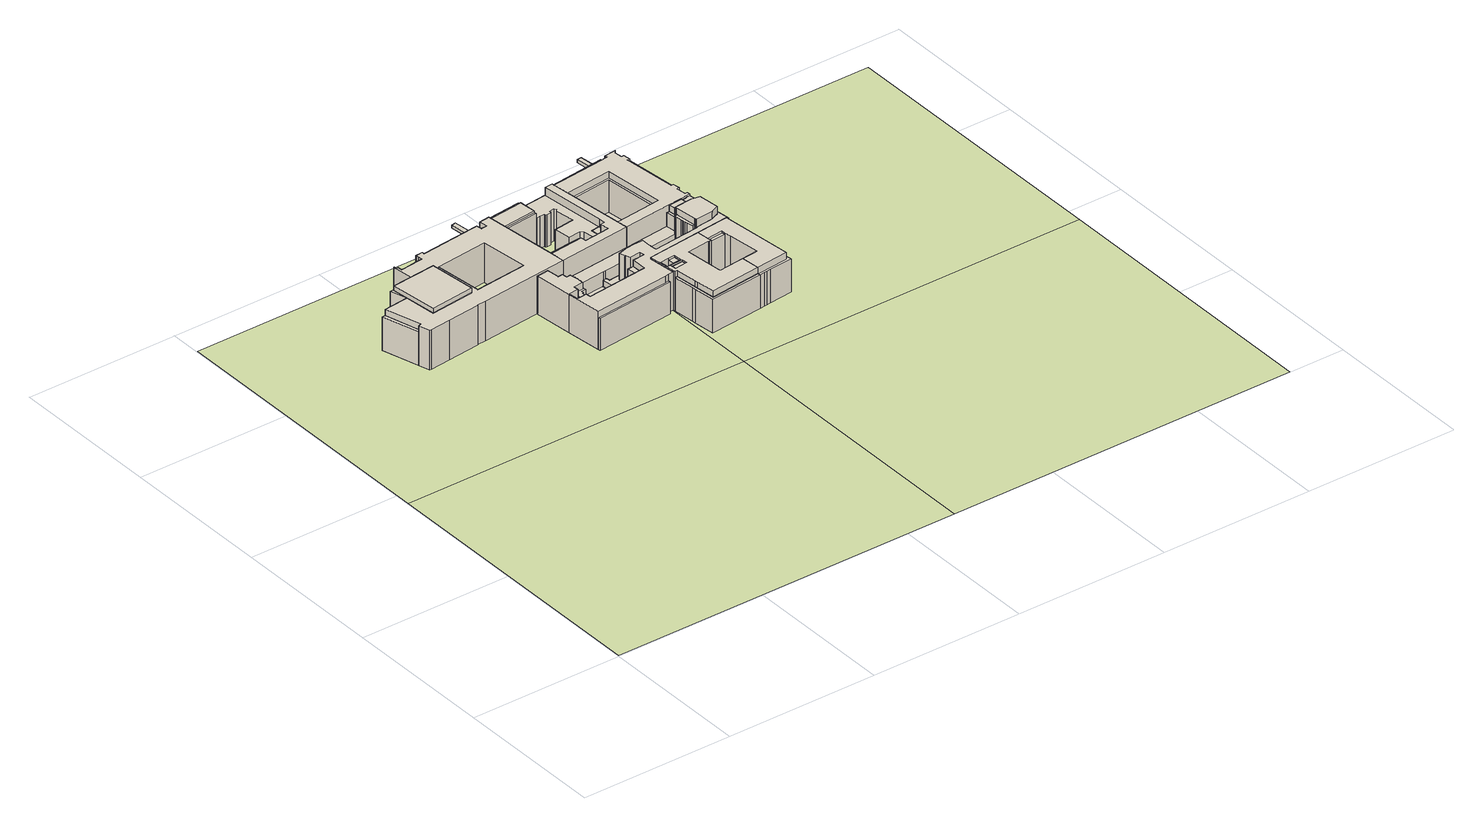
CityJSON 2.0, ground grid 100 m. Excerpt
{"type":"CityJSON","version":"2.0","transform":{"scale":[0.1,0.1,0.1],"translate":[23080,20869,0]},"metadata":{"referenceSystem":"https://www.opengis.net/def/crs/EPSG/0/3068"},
"CityObjects":{
"building1":{"type":"Building","attributes":{"name":"Jakob-Kaiser-Haus","yearOfConstruction":"2001+01:00","measuredHeight":25.1,"storeysAboveGround":7},"address":[{"country":"Germany","locality":"Berlin","thoroughfareNumber":"101","thoroughfareName":"Dorotheenstrasse","postcode":"10117"}],"geometry":[{"type":"MultiSurface","lod":"2","boundaries":[[[0,1,2,3]],[[4,5,1,0]],[[6,7,8,9],[10,3,0,4]],[[11,12,13,14],[1,2,15,5]],[[16,17,18,19]],[[20,21,17,16]],[[22,23,21,20]],[[19,18,23,22]],[[22,20,16,19]],[[17,21,23,18]],[[24,25,26,27]],[[28,29,25,24]],[[30,31,32,33,34,35,36,37,38,39,40,41,42,43,44,45,46,47,48,49,50],[51,52,53,54,6,7]],[[55,56,57,58,59,60,61,62,63,64,65,66,67,68,69,70,71,72,73,74,75],[76,77,78,79,80,81]],[[82,83,84,85]],[[86,87,83,82]],[[88,89,87,86]],[[90,91,89,88]],[[92,93,91,90]],[[94,95,93,92]],[[96,97,95,94]],[[98,99,97,96]],[[100,101,99,98]],[[102,103,101,100]],[[104,105,103,102]],[[106,107,105,104]],[[108,109,107,106]],[[110,111,109,108]],[[112,113,111,110]],[[114,115,113,112]],[[22,116,115,114]],[[20,117,116,22]],[[16,118,117,20]],[[119,120,29,28]],[[121,122,120,119]],[[123,124,122,121]],[[125,126,124,123]],[[127,128,126,125]],[[85,84,128,127]],[[41,63,62,42]],[[40,64,63,41]],[[39,65,64,40]],[[38,66,65,39]],[[37,67,66,38]],[[36,68,67,37]],[[35,69,68,36]],[[34,70,69,35]],[[33,71,70,34]],[[32,72,71,33]],[[31,73,72,32]],[[30,74,73,31]],[[50,75,74,30]],[[51,80,81,7]],[[52,79,80,51]],[[53,78,79,52]],[[54,77,78,53]],[[6,76,77,54]],[[7,81,76,6]],[[129,130,131,132]],[[132,133,134,129]],[[135,136,131,130]],[[137,138,139,140]],[[141,142,138,137]],[[143,144,142,141]],[[140,139,144,143]],[[143,141,137,140]],[[145,146,147,148,149,150,151,26,152,73,76,81,72]],[[52,153,154,53]],[[51,155,153,52]],[[7,156,155,51]],[[8,157,156,7]],[[9,158,157,8]],[[6,159,158,9]],[[54,160,159,6]],[[53,154,160,54]],[[54,6,9,8,7,51,52,53]],[[153,155,156,157,158,159,160,154]],[[49,55,75,50]],[[48,56,55,49]],[[47,57,56,48]],[[46,58,57,47]],[[45,59,58,46]],[[44,60,59,45]],[[43,61,60,44]],[[42,62,61,43]],[[138,142,144,139]],[[8,11,14,9]],[[7,12,11,8]],[[6,13,12,7]],[[9,14,13,6]],[[10,15,5,4]],[[3,2,15,10]],[[161,162,163,164]],[[165,166,162,161]],[[167,168,118,16]],[[169,170,168,167]],[[171,172,170,169]],[[173,174,172,171]],[[175,176,174,173]],[[177,178,176,175]],[[179,180,178,177]],[[181,152,180,179]],[[27,26,152,181]],[[182,183,184,185]],[[186,187,183,182]],[[188,189,187,186]],[[185,184,189,188]],[[190,191,192,193]],[[194,195,191,190]],[[196,197,195,194]],[[193,192,197,196]],[[181,179,177,175,173,171,169,167,16,20,22,114,112,110,108,106,104,102,100,98,96,94,92,90,88,86,82,85,127,125,123,121,119,28,24,27],[182,186,188,185],[190,194,196,193]],[[25,29,120,122,124,126,128,84,83,87,89,91,93,95,97,99,101,103,105,107,109,111,113,115,116,117,118,168,170,172,174,176,178,180,152,26],[189,187,183,184],[197,195,191,192]],[[196,198,199,193]],[[194,200,198,196]],[[190,201,200,194]],[[193,199,201,190]],[[190,194,196,193]],[[198,200,201,199]],[[202,203,29,28]],[[204,205,203,202]],[[94,206,207,96]],[[92,208,206,94]],[[209,210,208,92]],[[211,212,210,209]],[[213,214,212,211]],[[215,216,214,213]],[[217,218,216,215]],[[219,220,218,217]],[[221,222,220,219]],[[223,224,222,221]],[[225,226,224,223]],[[227,228,226,225]],[[229,230,228,227]],[[231,232,230,229]],[[233,234,232,231]],[[235,236,234,233]],[[237,238,236,235]],[[239,240,238,237]],[[241,242,240,239]],[[243,244,242,241]],[[164,163,244,243]],[[245,246,247,27,24]],[[248,249,250,251,252]],[[33,253,254,32]],[[34,255,253,33]],[[256,257,255,34]],[[32,254,257,256]],[[256,34,33,32]],[[253,255,257,254]],[[43,258,259,46]],[[44,260,258,43]],[[45,261,260,44]],[[6,76,73,31]],[[262,263,264,119]],[[204,265,263,262]],[[262,119,266,204]],[[267,264,263,265]],[[134,135,130,129]],[[133,136,135,134]],[[132,131,136,133]],[[32,72,81,7]],[[7,6,31,181,27,247,268,269,270,271,272,273,32]],[[46,259,261,45]],[[45,44,43,46]],[[258,260,261,259]],[[246,274,275,276]],[[247,277,274,246]],[[268,278,277,247]],[[269,279,278,268]],[[270,280,279,269]],[[271,281,280,270]],[[272,282,281,271]],[[283,284,282,272]],[[285,286,284,283]],[[287,288,286,285]],[[276,275,288,287]],[[287,285,283,272,271,270,269,268,247,246,276]],[[274,277,278,279,280,281,282,284,286,288,275]],[[266,267,265,204]],[[119,264,267,266]],[[289,290,166,165]],[[291,292,290,289]],[[293,294,292,291]],[[295,296,294,293]],[[297,298,296,295]],[[102,299,298,297]],[[100,300,299,102]],[[98,301,300,100]],[[96,207,301,98]],[[302,303,205,204]],[[304,305,303,302]],[[119,120,305,304]],[[24,25,120,119]],[[98,100,102,297,295,293,291,289,165,161,164,243,241,239,237,235,233,231,229,227,225,223,221,219,217,215,213,211,209,92,94,96]],[[206,208,210,212,214,216,218,220,222,224,226,228,230,232,234,236,238,240,242,244,163,162,166,290,292,294,296,298,299,300,301,207]],[[88,306,307,121]],[[86,308,306,88]],[[82,309,308,86]],[[85,310,309,82]],[[127,311,310,85]],[[125,312,311,127]],[[123,313,312,125]],[[121,307,313,123]],[[123,125,127,85,82,86,88,121]],[[306,308,309,310,311,312,313,307]],[[202,314,315,316]],[[28,317,314,202]],[[318,319,317,28]],[[316,315,319,318]],[[318,28,202,316]],[[314,317,319,315]],[[27,248,252,24]],[[247,249,248,27]],[[246,250,249,247]],[[245,251,250,246]],[[119,304,302,204,202,28,24]],[[203,205,303,305,120,29]],[[273,145,72,32]],[[272,146,145,273]],[[271,147,146,272]],[[270,148,147,271]],[[269,149,148,270]],[[268,150,149,269]],[[247,151,150,268]],[[27,26,151,247]],[[31,73,152,181]],[[24,252,251,245]]]}]},
"building2":{"type":"Building","attributes":{"name":"Franzoesische Botschaft","yearOfConstruction":"2000+01:00","measuredHeight":27.2,"storeysAboveGround":8,"storeysBelowGround":2},"address":[{"country":"Germany","locality":"Berlin","thoroughfareNumber":"69","thoroughfareName":"Wilhelmstrasse","postcode":"10117"}],"geometry":[{"type":"Solid","lod":"2","boundaries":[[[[320,321,322,323]],[[324,325,321,320]],[[326,327,325,324]],[[328,329,327,326]],[[330,331,329,328]],[[332,333,334,335]],[[336,337,333,332]],[[338,339,337,336]],[[335,334,339,338]],[[338,336,332,335]],[[333,337,339,334]],[[340,341,342,343]],[[344,345,341,340]],[[346,347,345,344]],[[348,349,347,346]],[[350,351,349,348]],[[352,353,351,350]],[[354,355,353,352]],[[356,357,355,354]],[[358,359,357,356]],[[360,361,359,358]],[[362,363,361,360]],[[364,365,363,362]],[[366,367,365,364]],[[368,369,367,366]],[[370,371,369,368]],[[372,373,371,370]],[[374,375,373,372]],[[376,377,375,374]],[[378,379,377,376]],[[380,381,379,378]],[[382,383,381,380]],[[384,385,383,382]],[[386,387,385,384]],[[388,389,387,386]],[[390,391,389,388]],[[392,393,391,390]],[[394,395,393,392]],[[396,397,395,394]],[[398,399,397,396]],[[400,401,399,398]],[[323,322,401,400]],[[402,403,404,343]],[[405,406,403,402]],[[407,408,406,405]],[[409,410,408,407]],[[411,412,410,409]],[[413,414,412,411]],[[415,416,414,413]],[[417,418,416,415]],[[419,420,418,417]],[[421,422,420,419]],[[419,417,415,413,411,409,407,405,402,343,340,344,350,352,354,356,358,360,362,364,366,368,370,372,374,376,378,380,382,384,386,388,390,392,394,396,398,400,323,423,424,425,426,427,428,429,421]],[[430,431,432,433]],[[434,435,431,430]],[[436,437,435,434]],[[30,438,437,436]],[[439,440,438,30]],[[441,442,440,439]],[[443,444,442,441]],[[445,446,444,443]],[[447,448,446,445]],[[449,450,451,452]],[[453,454,450,449]],[[455,456,454,453]],[[457,458,456,455]],[[459,460,458,457]],[[461,462,460,459]],[[463,464,462,461]],[[465,466,464,463]],[[405,467,466,465]],[[402,468,467,405]],[[343,342,468,402]],[[402,405,465,463,461,459,457,455,453,449,452,469,470,471,472,473,474,475,476,477,478,479,480,447,445,443,441,439,30,436,434,430,433,481,482,330,328,326,324,320,323,400,398,396,394,392,390,388,386,384,382,380,378,376,374,372,370,368,366,364,362,360,358,356,354,352,350,348,346,344,340,343]],[[341,345,347,349,351,353,355,357,359,361,363,365,367,369,371,373,375,377,379,381,383,385,387,389,391,393,395,397,399,401,322,321,325,327,329,331,483,484,432,431,435,437,438,440,442,444,446,448,485,486,487,488,489,490,491,492,493,494,495,496,451,450,454,456,458,460,462,464,466,467,468,342]],[[482,483,331,330]],[[481,484,483,482]],[[433,432,484,481]],[[480,485,448,447]],[[479,486,485,480]],[[478,487,486,479]],[[477,488,487,478]],[[476,489,488,477]],[[475,490,489,476]],[[474,491,490,475]],[[473,492,491,474]],[[472,493,492,473]],[[471,494,493,472]],[[470,495,494,471]],[[469,496,495,470]],[[452,451,496,469]],[[362,497,498,364]],[[360,499,497,362]],[[358,500,499,360]],[[356,501,500,358]],[[354,502,501,356]],[[352,503,502,354]],[[350,504,503,352]],[[344,505,504,350]],[[340,506,505,344]],[[343,404,506,340]],[[507,508,509,510,511,512,513,514,515,516,517,518,519,520,521,522,523,524]],[[481,525,526,527]],[[482,528,525,481]],[[330,529,528,482]],[[328,530,529,330]],[[531,532,533,534,535,536,537,538,539,540,541,542,543,544,545,546,547,548,549,550,551,552,553,554,555,556,498,497,499,500,501,502,503,504,505,506,404,403,406,408,410,412,414,416,418,420,422]],[[324,507,524,335]],[[320,508,507,324]],[[323,509,508,320]],[[423,510,509,323]],[[424,511,510,423]],[[557,512,511,424]],[[558,513,512,557]],[[559,514,513,558]],[[560,515,514,559]],[[452,516,515,560]],[[469,517,516,452]],[[561,518,517,469]],[[562,519,518,561]],[[563,520,519,562]],[[564,521,520,563]],[[565,522,521,564]],[[332,523,522,565]],[[335,524,523,332]],[[332,565,564,563,562,561,469,452,560,559,558,557,424,423,323,320,324,335]],[[566,567,530,328]],[[568,569,567,566]],[[527,526,569,568]],[[568,566,328,330,482,481,527]],[[525,528,529,530,567,569,526]],[[429,531,422,421]],[[428,532,531,429]],[[427,533,532,428]],[[426,534,533,427]],[[425,535,534,426]],[[424,536,535,425]],[[423,537,536,424]],[[323,538,537,423]],[[400,539,538,323]],[[398,540,539,400]],[[396,541,540,398]],[[394,542,541,396]],[[392,543,542,394]],[[390,544,543,392]],[[388,545,544,390]],[[386,546,545,388]],[[384,547,546,386]],[[382,548,547,384]],[[380,549,548,382]],[[378,550,549,380]],[[376,551,550,378]],[[374,552,551,376]],[[372,553,552,374]],[[370,554,553,372]],[[368,555,554,370]],[[366,556,555,368]],[[364,498,556,366]],[[421,570,571,429]],[[419,572,570,421]],[[573,574,572,419]],[[427,575,574,573]],[[428,576,575,427]],[[429,571,576,428]],[[577,578,579,580]],[[581,582,578,577]],[[577,580,411,413,581]],[[583,584,579,578,582]],[[409,585,586,411]],[[407,587,585,409]],[[588,589,590,591]],[[592,593,589,588]],[[594,595,593,592]],[[596,597,595,594]],[[598,599,597,596]],[[600,601,599,598]],[[602,603,601,600]],[[425,604,603,602]],[[605,606,604,425]],[[425,602,600,598,596,594,592,588,591,607,608,609,610,611,612,613,614,615,616,617,618,619,620,621,622,623,605]],[[624,625,626,627,628,629,630,631,632,633,634,635,636,637,638,639,640,590,589,593,595,597,599,601,603,604,606]],[[641,642,643,461]],[[465,644,642,641]],[[580,645,587,407]],[[411,586,645,580]],[[580,407,409,411]],[[612,646,647,611]],[[613,648,646,612]],[[614,649,648,613]],[[615,650,649,614]],[[616,651,650,615]],[[617,652,651,616]],[[618,653,652,617]],[[619,654,653,618]],[[620,655,654,619]],[[621,656,655,620]],[[622,657,656,621]],[[623,658,657,622]],[[605,659,658,623]],[[425,660,659,605]],[[426,661,660,425]],[[427,662,661,426]],[[573,663,662,427]],[[664,665,663,573]],[[666,667,665,664]],[[668,669,667,666]],[[670,671,669,668]],[[672,673,671,670]],[[674,675,676,577]],[[677,678,675,674]],[[557,679,678,677]],[[424,680,679,557]],[[681,682,673,672]],[[417,683,682,681]],[[415,684,683,417]],[[685,686,684,415]],[[687,688,686,685]],[[581,689,688,687]],[[577,676,689,581]],[[585,587,645,586]],[[602,690,680,424]],[[600,691,690,602]],[[598,692,691,600]],[[596,693,692,598]],[[594,694,693,596]],[[592,695,694,594]],[[588,696,695,592]],[[591,697,696,588]],[[607,698,697,591]],[[608,699,698,607]],[[609,700,699,608]],[[610,701,700,609]],[[611,647,701,610]],[[591,590,640,607]],[[428,427,573,419,421,429]],[[570,572,574,575,576,571]],[[668,702,703,704]],[[666,705,702,668]],[[664,706,705,666]],[[573,707,706,664]],[[419,708,707,573]],[[704,703,708,419]],[[419,573,664,666,668,704]],[[702,705,706,707,708,703]],[[413,583,582,581]],[[411,584,583,413]],[[580,579,584,411]],[[463,709,644,465]],[[461,643,709,463]],[[463,465,641,461]],[[642,644,709,643]],[[557,677,674,577,581,687,685,415,417,681,672,670,668,666,664,573,427,426,425,605,623,622,621,620,619,618,617,616,615,614,613,612,611,610,609,608,607,591,588,592,594,596,598,600,602,424]],[[690,691,692,693,694,695,696,697,698,699,700,701,647,646,648,649,650,651,652,653,654,655,656,657,658,659,660,661,662,663,665,667,669,671,673,682,683,684,686,688,689,676,675,678,679,680]],[[623,624,606,605]],[[622,625,624,623]],[[621,626,625,622]],[[620,627,626,621]],[[619,628,627,620]],[[618,629,628,619]],[[617,630,629,618]],[[616,631,630,617]],[[615,632,631,616]],[[614,633,632,615]],[[613,634,633,614]],[[612,635,634,613]],[[611,636,635,612]],[[610,637,636,611]],[[609,638,637,610]],[[608,639,638,609]],[[607,640,639,608]],[[577,710,711,674]],[[580,712,710,577]],[[407,713,712,580]],[[405,714,713,407]],[[465,715,714,405]],[[641,716,715,465]],[[459,717,716,641]],[[457,718,717,459]],[[455,719,718,457]],[[453,720,719,455]],[[449,721,720,453]],[[452,722,721,449]],[[560,723,722,452]],[[724,725,723,560]],[[726,727,725,724]],[[728,729,727,726]],[[730,731,729,728]],[[732,733,731,730]],[[734,735,733,732]],[[558,736,735,734]],[[557,737,736,558]],[[677,738,737,557]],[[674,711,738,677]],[[677,557,558,734,732,730,728,726,724,560,452,449,453,455,457,459,641,465,405,407,580,577,674]],[[710,712,713,714,715,716,717,718,719,720,721,722,723,725,727,729,731,733,735,736,737,738,711]],[[739,740,741,742]],[[743,744,740,739]],[[745,746,744,743]],[[747,748,746,745]],[[477,749,748,747]],[[478,750,749,477]],[[479,751,750,478]],[[480,752,751,479]],[[447,753,752,480]],[[336,754,753,447]],[[332,755,754,336]],[[565,756,755,332]],[[564,757,756,565]],[[563,758,757,564]],[[759,760,758,563]],[[742,741,760,759]],[[759,563,564,565,332,336,447,480,479,478,477,747,745,743,739,742]],[[740,744,746,748,749,750,751,752,753,754,755,756,757,758,760,741]],[[561,761,762,763]],[[469,764,761,561]],[[470,765,764,469]],[[763,762,765,470]],[[470,469,561,763]],[[761,764,765,762]],[[559,766,767,560]],[[558,768,766,559]],[[734,769,768,558]],[[732,770,769,734]],[[730,771,770,732]],[[728,772,771,730]],[[726,773,772,728]],[[724,774,773,726]],[[560,767,774,724]],[[724,726,728,730,732,734,558,559,560]],[[766,768,769,770,771,772,773,774,767]],[[472,775,776,777]],[[473,778,775,472]],[[474,779,778,473]],[[780,781,779,474]],[[782,783,781,780]],[[562,784,783,782]],[[561,785,784,562]],[[763,786,785,561]],[[470,787,786,763]],[[471,788,787,470]],[[777,776,788,471]],[[471,470,763,561,562,782,780,474,473,472,777]],[[775,778,779,781,783,784,785,786,787,788,776]],[[475,789,790,474]],[[476,791,789,475]],[[477,792,791,476]],[[747,793,792,477]],[[745,794,793,747]],[[474,790,794,745]],[[745,747,477,476,475,474]],[[789,791,792,793,794,790]],[[795,796,797,798]],[[799,800,796,795]],[[801,802,800,799]],[[803,804,802,801]],[[805,806,804,803]],[[807,808,806,805]],[[809,810,808,807]],[[811,812,810,809]],[[813,814,812,811]],[[815,816,814,813]],[[817,818,816,815]],[[819,820,818,817]],[[798,797,820,819]],[[819,817,815,813,811,809,807,805,803,801,799,795,798]],[[796,800,802,804,806,808,810,812,814,816,818,820,797]],[[445,821,822,447]],[[338,823,821,445]],[[336,824,823,338]],[[447,822,824,336]],[[336,338,445,447]],[[821,823,824,822]],[[825,826,827,742]],[[828,829,826,825]],[[830,831,829,828]],[[809,832,831,830]],[[807,833,832,809]],[[805,834,833,807]],[[803,835,834,805]],[[801,836,835,803]],[[799,837,836,801]],[[838,839,837,799]],[[742,827,839,838]],[[838,799,801,803,805,807,809,830,828,825,742]],[[826,829,831,832,833,834,835,836,837,839,827]]]]}]},
"building3":{"type":"Building","attributes":{"name":"Haus Sommer im Jakob-Kaiser-Haus","yearOfConstruction":"1857+01:00","measuredHeight":21.1,"storeysAboveGround":5},"address":[{"country":"Germany","locality":"Berlin","thoroughfareNumber":"72","thoroughfareName":"Dorotheenstrasse","postcode":"10117"}],"geometry":[{"type":"Solid","lod":"2","boundaries":[[[[840,841,842,843]],[[844,845,841,840]],[[846,847,845,844]],[[843,842,847,846]],[[846,844,840,843]],[[841,845,847,842]],[[273,848,282,272]],[[849,850,848,273]],[[851,852,850,849]],[[266,853,852,851]],[[202,854,853,266]],[[855,856,854,202]],[[857,858,856,855]],[[859,860,858,857]],[[861,862,860,859]],[[863,864,862,861]],[[865,866,864,863]],[[867,868,866,865]],[[869,870,868,867]],[[871,872,870,869]],[[873,874,872,871]],[[875,876,874,873]],[[877,878,876,875]],[[843,879,878,877]],[[846,880,879,843]],[[881,882,880,846]],[[883,884,882,881]],[[885,886,884,883]],[[887,888,886,885]],[[889,890,888,887]],[[287,288,890,889]],[[285,286,288,287]],[[283,284,286,285]],[[272,282,284,283]],[[283,285,287,889,887,885,883,881,846,843,877,875,873,871,869,867,865,863,861,859,857,855,202,266,851,849,273,272]],[[848,850,852,853,854,856,858,860,862,864,866,868,870,872,874,876,878,879,880,882,884,886,888,890,288,286,284,282]]]]}]},
"building4":{"type":"Building","attributes":{"name":"Geschaefts- und Wohnhaus","yearOfConstruction":"2000+01:00","measuredHeight":27.3,"storeysAboveGround":7,"storeysBelowGround":1},"address":[{"country":"Germany","locality":"Berlin","thoroughfareNumber":"4A","thoroughfareName":"Pariser Platz","postcode":"10117"}],"geometry":[{"type":"Solid","lod":"2","boundaries":[[[[891,892,893,894]],[[895,896,892,891]],[[897,898,899,900,901,902,903,904,905,906,907,433,430,908,909,910,911,912],[913,914,915,916],[917,918,919,894,891,895]],[[920,921,922,923,924,925,926,927,928,929,930,931,932,933,934,935,936,937],[938,939,940,941],[892,893,942,943,944,896]],[[911,945,946,900]],[[898,947,945,911]],[[899,948,947,898]],[[900,946,948,899]],[[899,898,911,900]],[[945,947,948,946]],[[917,949,950,918]],[[895,951,949,917]],[[891,952,951,895]],[[918,950,952,891]],[[891,895,917,918]],[[949,951,952,950]],[[913,953,954,914]],[[916,955,953,913]],[[915,956,955,916]],[[914,954,956,915]],[[915,916,913,914]],[[953,955,956,954]],[[957,958,959,907]],[[960,961,958,957]],[[962,963,961,960]],[[964,965,963,962]],[[966,967,965,964]],[[901,968,967,966]],[[902,969,968,901]],[[906,970,969,902]],[[907,959,970,906]],[[906,902,901,966,964,962,960,957,907]],[[958,961,963,965,967,968,969,970,959]],[[911,920,937,912]],[[910,921,920,911]],[[909,922,921,910]],[[908,923,922,909]],[[430,924,923,908]],[[433,925,924,430]],[[907,926,925,433]],[[906,927,926,907]],[[905,928,927,906]],[[904,929,928,905]],[[903,930,929,904]],[[902,931,930,903]],[[901,932,931,902]],[[900,933,932,901]],[[899,934,933,900]],[[898,935,934,899]],[[897,936,935,898]],[[912,937,936,897]],[[913,940,941,916]],[[914,939,940,913]],[[915,938,939,914]],[[916,941,938,915]],[[917,944,896,895]],[[918,943,944,917]],[[919,942,943,918]],[[894,893,942,919]]]]}]},
"building5":{"type":"Building","attributes":{"name":"Geschaefts- und Wohnhaus","yearOfConstruction":"2000+01:00","measuredHeight":26.2,"storeysAboveGround":7},"address":[{"country":"Germany","locality":"Berlin","thoroughfareNumber":"78","thoroughfareName":"Unter den Linden","postcode":"10117"}],"geometry":[{"type":"Solid","lod":"2","boundaries":[[[[910,971,972,909]],[[973,974,971,910]],[[975,976,974,973]],[[909,922,923,908]],[[975,977,922,909]],[[973,978,977,975]],[[979,980,978,973]],[[981,982,980,979]],[[900,933,982,981]],[[901,932,933,900]],[[983,984,932,901]],[[901,900,981,979,973,975,909,908,985,983]],[[986,923,922,977,978,980,982,933,932,984]],[[987,988,989,990]],[[979,991,988,987]],[[973,992,991,979]],[[910,993,992,973]],[[911,945,993,910]],[[900,946,945,911]],[[981,994,946,900]],[[995,996,994,981]],[[990,989,996,995]],[[995,981,900,911,910,973,979,987,990]],[[988,991,992,993,945,946,994,996,989]],[[909,972,976,975]],[[975,973,910,909]],[[971,974,976,972]],[[987,997,998,979]],[[990,999,997,987]],[[995,1000,999,990]],[[979,998,1000,995]],[[995,990,987,979]],[[997,999,1000,998]],[[1001,1002,1003,1004]],[[1005,1006,1002,1001]],[[1007,1008,1006,1005]],[[1009,1010,1008,1007]],[[1011,1012,1010,1009]],[[1013,1014,1012,1011]],[[436,1015,1014,1013]],[[434,1016,1015,436]],[[985,1017,1016,434]],[[983,1018,1017,985]],[[901,968,1018,983]],[[966,967,968,901]],[[1004,1003,967,966]],[[966,901,983,985,434,436,1013,1011,1009,1007,1005,1001,1004]],[[1002,1006,1008,1010,1012,1014,1015,1016,1017,1018,968,967,1003]],[[985,986,984,983]],[[908,923,986,985]]]]}]},
"landuse1":{"type":"LandUse","attributes":{"name":"Simple textured patch"},"geometry":[{"type":"MultiSurface","lod":"2","boundaries":[[[1019,1020,1021,1022]],[[1020,1023,1024,1021]],[[1025,1026,1020,1019]],[[1026,1027,1023,1020]]]}]}
},
"vertices":[
[2425,3189,0],[2425,3189,10],[2606,3209,10],[2606,3209,0],[2398,3438,0],[2398,3438,10],[2377,3130,0],[2339,3486,0],[2627,3517,0],[2666,3161,0],[2579,3458,0],[2627,3517,10],[2339,3486,10],[2377,3130,10],[2666,3161,10],[2579,3458,10],[888,2956,0],[888,2956,220],[821,3195,220],[821,3195,0],[907,2961,0],[907,2961,220],[842,3197,0],[842,3197,220],[1899,3100,0],[1899,3100,260],[1901,3082,260],[1901,3082,0],[1861,3452,0],[1861,3452,260],[2861,3092,0],[2387,3041,0],[2323,3629,0],[2325,3612,0],[2692,3651,0],[2694,3652,0],[2720,3654,0],[2723,3655,0],[2721,3672,0],[2798,3681,0],[2783,3662,0],[2788,3611,0],[2805,3613,0],[2810,3567,0],[2794,3565,0],[2831,3219,0],[2847,3221,0],[2852,3176,0],[2836,3174,0],[2843,3110,0],[2859,3111,0],[2337,3504,0],[2643,3537,0],[2685,3145,0],[2379,3112,0],[2843,3110,260],[2836,3174,260],[2852,3176,260],[2847,3221,260],[2831,3219,260],[2794,3565,260],[2810,3567,260],[2805,3613,260],[2788,3611,260],[2783,3662,260],[2798,3681,260],[2721,3672,260],[2723,3655,260],[2720,3654,260],[2694,3652,260],[2692,3651,260],[2325,3612,260],[2323,3629,260],[2387,3041,260],[2861,3092,260],[2859,3111,260],[2377,3130,260],[2379,3112,260],[2685,3145,260],[2643,3537,260],[2337,3504,260],[2339,3486,260],[1742,3548,0],[1742,3548,260],[1746,3511,260],[1746,3511,0],[1347,3505,0],[1347,3505,260],[1345,3523,0],[1345,3523,260],[1299,3518,0],[1299,3518,260],[1301,3500,0],[1301,3500,260],[1304,3471,0],[1304,3471,260],[1267,3467,0],[1267,3467,260],[1178,3457,0],[1178,3457,260],[1152,3454,0],[1152,3454,260],[1149,3483,0],[1149,3483,260],[1138,3482,0],[1138,3482,260],[1136,3500,0],[1136,3500,260],[1131,3499,0],[1131,3499,260],[1148,3340,0],[1148,3340,260],[971,3322,0],[971,3322,260],[1004,3214,0],[1004,3214,260],[842,3197,260],[907,2961,260],[888,2956,260],[1847,3577,0],[1847,3577,260],[1779,3570,0],[1779,3570,260],[1785,3516,0],[1785,3516,260],[1779,3515,0],[1779,3515,260],[1753,3512,0],[1753,3512,260],[1730,3760,140],[1730,3760,160],[1759,3763,160],[1759,3763,140],[1778,3570,140],[1750,3571,140],[1750,3571,160],[1778,3570,160],[2690,3670,140],[2690,3670,160],[2670,3856,160],[2670,3856,140],[2720,3673,140],[2720,3673,160],[2700,3859,140],[2700,3859,160],[2270,3623,260],[2315,3195,260],[2316,3151,260],[2290,3149,260],[2297,3089,260],[2127,3070,260],[2123,3106,260],[1911,2989,260],[2643,3537,220],[2685,3145,220],[2337,3504,220],[2339,3486,220],[2627,3517,220],[2666,3161,220],[2377,3130,220],[2379,3112,220],[1209,3505,0],[1209,3505,40],[1210,3506,40],[1210,3506,0],[1208,3505,0],[1208,3505,40],[908,2882,0],[908,2882,260],[917,2883,0],[917,2883,260],[918,2883,0],[918,2883,260],[1054,2897,0],[1054,2897,260],[1266,2920,0],[1266,2920,260],[1270,2921,0],[1270,2921,260],[1325,2926,0],[1325,2926,260],[1911,2989,0],[1707,3081,0],[1707,3081,260],[1673,3390,260],[1673,3390,0],[1363,3044,0],[1363,3044,260],[1329,3352,0],[1329,3352,260],[1319,3039,0],[1319,3039,260],[1286,3345,260],[1286,3345,0],[1026,3007,0],[1026,3007,260],[993,3317,0],[993,3317,260],[993,3317,290],[1286,3345,290],[1026,3007,290],[1319,3039,290],[2083,3476,0],[2083,3476,260],[2072,3585,0],[2072,3585,260],[1304,3471,40],[1267,3467,40],[1301,3500,40],[1251,3494,0],[1251,3494,40],[1245,3498,0],[1245,3498,40],[1240,3501,0],[1240,3501,40],[1236,3503,0],[1236,3503,40],[1231,3505,0],[1231,3505,40],[1226,3507,0],[1226,3507,40],[1224,3507,0],[1224,3507,40],[1223,3508,0],[1223,3508,40],[1222,3508,0],[1222,3508,40],[1221,3508,0],[1221,3508,40],[1220,3508,0],[1220,3508,40],[1218,3508,0],[1218,3508,40],[1217,3508,0],[1217,3508,40],[1216,3508,0],[1216,3508,40],[1215,3508,0],[1215,3508,40],[1213,3507,0],[1213,3507,40],[1212,3507,0],[1212,3507,40],[1211,3506,0],[1211,3506,40],[2121,3123,0],[2122,3115,0],[2123,3106,0],[1901,3082,250],[2123,3106,250],[2122,3115,250],[2121,3123,250],[1899,3100,250],[2325,3612,250],[2323,3629,250],[2692,3651,250],[2690,3669,0],[2690,3669,250],[2810,3567,250],[2847,3221,250],[2794,3565,250],[2831,3219,250],[1849,3561,0],[1849,3561,250],[1847,3577,250],[2072,3585,250],[2070,3602,0],[2070,3602,250],[2127,3070,0],[2297,3089,0],[2290,3149,0],[2316,3151,0],[2315,3195,0],[2270,3623,0],[2122,3115,210],[2234,3128,210],[2234,3128,0],[2123,3106,210],[2127,3070,210],[2297,3089,210],[2290,3149,210],[2316,3151,210],[2315,3195,210],[2258,3188,0],[2258,3188,210],[2264,3137,0],[2264,3137,210],[2234,3134,0],[2234,3134,210],[1207,3504,0],[1207,3504,40],[1202,3500,0],[1202,3500,40],[1198,3496,0],[1198,3496,40],[1193,3492,0],[1193,3492,40],[1189,3487,0],[1189,3487,40],[1149,3483,40],[1152,3454,40],[1178,3457,40],[1851,3561,0],[1851,3561,260],[1849,3578,0],[1849,3578,260],[1345,3523,40],[1779,3570,40],[1347,3505,40],[1742,3548,40],[1746,3511,40],[1753,3512,40],[1779,3515,40],[1785,3516,40],[2083,3476,250],[2085,3459,250],[2085,3459,0],[1861,3452,250],[1863,3435,0],[1863,3435,250],
[1801,2890,0],[1801,2890,250],[1831,2894,250],[1831,2894,0],[1792,2972,0],[1792,2972,250],[1712,2963,0],[1712,2963,250],[1739,2716,0],[1739,2716,250],[1765,2483,0],[1765,2483,250],[2694,2988,0],[2694,2988,220],[2686,3068,220],[2686,3068,0],[2712,2990,0],[2712,2990,220],[2704,3070,0],[2704,3070,220],[1816,2660,0],[1816,2660,250],[1819,2628,250],[1819,2628,0],[1813,2660,0],[1813,2660,250],[1751,2653,0],[1751,2653,250],[1744,2716,0],[1744,2716,250],[1806,2722,0],[1806,2722,250],[1810,2723,0],[1810,2723,250],[1806,2755,0],[1806,2755,250],[1870,2762,0],[1870,2762,250],[1871,2765,0],[1871,2765,250],[1871,2770,0],[1871,2770,250],[1871,2775,0],[1871,2775,250],[1871,2780,0],[1871,2780,250],[1871,2785,0],[1871,2785,250],[1871,2790,0],[1871,2790,250],[1871,2796,0],[1871,2796,250],[1871,2801,0],[1871,2801,250],[1870,2806,0],[1870,2806,250],[1870,2811,0],[1870,2811,250],[1869,2816,0],[1869,2816,250],[1869,2821,0],[1869,2821,250],[1868,2826,0],[1868,2826,250],[1867,2831,0],[1867,2831,250],[1866,2837,0],[1866,2837,250],[1865,2842,0],[1865,2842,250],[1864,2847,0],[1864,2847,250],[1863,2852,0],[1863,2852,250],[1861,2857,0],[1861,2857,250],[1860,2862,0],[1860,2862,250],[1835,2860,0],[1835,2860,250],[1833,2878,0],[1833,2878,250],[2225,2671,0],[2225,2671,210],[1819,2628,210],[2225,2770,0],[2225,2770,210],[2184,2766,0],[2184,2766,210],[2192,2691,0],[2192,2691,210],[2165,2689,0],[2165,2689,210],[2138,2686,0],[2138,2686,210],[2058,2677,0],[2058,2677,210],[1983,2669,0],[1983,2669,210],[1875,2657,0],[1875,2657,210],[1848,2655,0],[1848,2655,210],[1862,2897,0],[1863,2891,0],[1879,2744,0],[1848,2741,0],[1849,2729,0],[1849,2727,0],[1840,2726,0],[2309,2721,0],[2309,2721,250],[2328,2544,250],[2328,2544,0],[2883,2783,0],[2883,2783,250],[2895,2784,0],[2895,2784,250],[2861,3092,250],[2844,3090,0],[2844,3090,250],[2844,3089,0],[2844,3089,250],[2828,3083,0],[2828,3083,250],[2793,3079,0],[2793,3079,250],[2801,3000,0],[2801,3000,250],[2271,2888,0],[2271,2888,250],[2300,2891,250],[2300,2891,0],[2205,2869,0],[2205,2869,250],[2215,2834,0],[2215,2834,250],[2219,2835,0],[2219,2835,250],[2227,2800,0],[2227,2800,250],[2300,2807,0],[2300,2807,250],[2303,2778,0],[2303,2778,250],[2281,2776,0],[2281,2776,250],[2225,2770,250],[2225,2671,250],[2315,2892,0],[2386,2893,0],[2386,2839,0],[2387,2828,0],[2385,2818,0],[2388,2789,0],[2389,2780,0],[2699,2813,0],[2698,2818,0],[2818,2831,0],[2870,2853,0],[2855,2989,0],[2290,2540,0],[2265,2535,0],[2265,2535,250],[2290,2540,250],[2855,2989,250],[2870,2853,250],[2818,2831,250],[2698,2818,250],[2699,2813,250],[2389,2780,250],[2388,2789,250],[2385,2818,250],[2387,2828,250],[2386,2839,250],[2386,2893,250],[2315,2892,250],[1871,2775,210],[1871,2780,210],[1871,2770,210],[1871,2765,210],[1870,2762,210],[1806,2755,210],[1810,2723,210],[1806,2722,210],[1813,2660,210],[1816,2660,210],[1792,2972,130],[1801,2890,130],[1831,2894,130],[1862,2897,130],[1863,2891,130],[2133,2920,130],[2150,2922,130],[2295,2937,130],[2299,2903,130],[2300,2891,130],[2315,2892,130],[2314,2903,130],[2310,2939,130],[2678,2979,130],[2677,2984,130],[2686,2987,130],[2694,2988,130],[2686,3068,130],[2290,2540,210],[2291,2523,210],[2291,2523,0],[2265,2535,210],[1765,2483,210],[1739,2716,210],[1840,2726,210],[1849,2727,210],[1849,2729,210],[1848,2741,210],[1879,2744,210],[1863,2891,210],[1862,2897,210],[1831,2894,210],[1833,2878,210],[1835,2860,210],[1860,2862,210],[1861,2857,210],[1863,2852,210],[1864,2847,210],[1865,2842,210],[1866,2837,210],[1867,2831,210],[1868,2826,210],[1869,2821,210],[1869,2816,210],[1870,2811,210],[1870,2806,210],[1871,2801,210],[1871,2796,210],[1871,2790,210],[1871,2785,210],[2133,2920,0],[2150,2922,0],[2295,2937,0],[2299,2903,0],[2314,2903,0],[2310,2939,0],[2678,2979,0],[2677,2984,0],[2686,2987,0],[1765,2485,0],[1765,2485,210],[1766,2469,0],[1766,2469,210],[1848,2655,160],[1840,2726,160],[1875,2657,160],[1867,2731,0],[1867,2731,160],[1849,2729,160],[1849,2727,160],[2145,2762,0],[2145,2762,130],[2157,2763,130],[2157,2763,0],[2130,2760,0],[2130,2760,130],[2138,2686,130],[2165,2689,130],[2192,2691,160],[2165,2689,160],[2184,2766,160],[1881,2857,0],[1881,2857,160],[1882,2851,160],[1882,2851,0],[1880,2863,0],[1880,2863,160],[1878,2869,0],[1878,2869,160],[1877,2874,0],[1877,2874,160],[1875,2880,0],[1875,2880,160],[1874,2883,0],[1874,2883,160],[1864,2882,0],[1864,2882,160],[1879,2744,160],[1889,2745,0],[1889,2745,160],[1884,2845,0],[1885,2839,0],[1886,2833,0],[1887,2827,0],[1888,2821,0],[1888,2815,0],[1889,2809,0],[1889,2803,0],[1890,2797,0],[1890,2791,0],[1890,2784,0],[1890,2778,0],[1890,2772,0],[1890,2766,0],[1890,2760,0],[1890,2754,0],[1889,2748,0],[1889,2748,160],[1890,2754,160],[1890,2760,160],[1890,2766,160],[1890,2772,160],[1890,2778,160],[1890,2784,160],[1890,2791,160],[1890,2797,160],[1889,2803,160],[1889,2809,160],[1888,2815,160],[1888,2821,160],[1887,2827,160],[1886,2833,160],[1885,2839,160],[1884,2845,160],[2278,2805,0],[2278,2805,160],[2300,2807,160],[2281,2776,160],[2157,2763,160],[1888,2815,40],[1888,2821,40],[1889,2809,40],[1889,2803,40],[1890,2797,40],[1890,2791,40],[1890,2784,40],[1890,2778,40],[1890,2772,40],[1890,2766,40],[1890,2760,40],[1890,2754,40],[1889,2748,40],[1889,2745,40],[1879,2744,40],[1848,2741,40],[1849,2729,40],[1867,2731,40],[1880,2732,0],[1880,2732,40],[1880,2733,0],[1880,2733,40],[1894,2735,0],[1894,2735,40],[1918,2739,0],[1918,2739,40],[1918,2740,0],[1918,2740,40],[2128,2913,0],[2128,2913,40],[2145,2762,40],[2133,2914,0],[2133,2914,40],[2133,2920,40],[1863,2891,40],[1975,2745,0],[1975,2745,40],[1983,2669,40],[2058,2677,40],[2052,2734,0],[2052,2734,40],[2132,2743,0],[2132,2743,40],[2130,2760,40],[1864,2882,40],[1874,2883,40],[1875,2880,40],[1877,2874,40],[1878,2869,40],[1880,2863,40],[1881,2857,40],[1882,2851,40],[1884,2845,40],[1885,2839,40],[1886,2833,40],[1887,2827,40],[1894,2735,130],[1902,2660,130],[1902,2660,0],[1880,2733,130],[1880,2732,130],[1867,2731,130],[1875,2657,130],[2303,2778,160],[2145,2762,80],[2128,2913,80],[2157,2763,80],[2184,2766,80],[2225,2770,80],[2281,2776,80],[2278,2805,80],[2227,2800,80],[2219,2835,80],[2215,2834,80],[2205,2869,80],[2271,2888,80],[2300,2891,80],[2299,2903,80],[2258,2904,0],[2258,2904,80],[2238,2903,0],[2238,2903,80],[2218,2902,0],[2218,2902,80],[2159,2895,0],[2159,2895,80],[2156,2916,0],[2156,2916,80],[2150,2916,0],[2150,2916,80],[2150,2922,80],[2133,2920,80],[2133,2914,80],[2698,2824,0],[2698,2824,300],[2697,2833,300],[2697,2833,0],[2694,2823,0],[2694,2823,300],[2694,2822,0],[2694,2822,300],[2695,2817,0],[2695,2817,300],[2698,2818,300],[2818,2831,300],[2870,2853,300],[2855,2989,300],[2801,3000,300],[2712,2990,300],[2694,2988,300],[2686,2987,300],[2677,2984,300],[2678,2979,300],[2681,2979,0],[2681,2979,300],[2314,2903,80],[2365,2898,80],[2365,2898,0],[2315,2892,80],[2386,2893,80],[2295,2937,40],[2299,2903,40],[2150,2922,40],[2150,2916,40],[2156,2916,40],[2159,2895,40],[2218,2902,40],[2238,2903,40],[2258,2904,40],[2387,2828,40],[2388,2818,40],[2388,2818,0],[2385,2818,40],[2388,2789,40],[2416,2792,0],[2416,2792,40],[2399,2949,0],[2399,2949,40],[2310,2939,40],[2314,2903,40],[2365,2898,40],[2386,2893,40],[2386,2839,40],[2389,2780,80],[2388,2789,80],[2699,2813,80],[2698,2818,80],[2695,2817,80],[2694,2822,80],[2650,2876,0],[2650,2876,80],[2645,2849,80],[2645,2849,0],[2671,2871,0],[2671,2871,80],[2668,2886,0],[2668,2886,80],[2667,2894,0],[2667,2894,80],[2666,2900,0],[2666,2900,80],[2666,2906,0],[2666,2906,80],[2665,2914,0],[2665,2914,80],[2666,2932,0],[2666,2932,80],[2661,2932,0],[2661,2932,80],[2663,2943,0],[2663,2943,80],[2606,2954,0],[2606,2954,80],[2588,2860,0],[2588,2860,80],[2793,3079,260],[2801,3000,260],[2704,3070,260],[2712,2990,260],[2682,2970,0],[2682,2970,260],[2697,2833,260],[2666,2969,0],[2666,2969,260],[2666,2961,0],[2666,2961,260],[2665,2914,260],[2666,2906,260],[2666,2900,260],[2667,2894,260],[2668,2886,260],[2671,2871,260],[2681,2831,0],[2681,2831,260],
[2238,3361,0],[2238,3361,40],[2242,3335,40],[2242,3335,0],[2213,3358,0],[2213,3358,40],[2217,3332,0],[2217,3332,40],[2270,3623,210],[2102,3605,0],[2102,3605,210],[2078,3603,0],[2078,3603,210],[2070,3602,210],[2083,3476,210],[2084,3467,0],[2084,3467,210],[2094,3468,0],[2094,3468,210],[2118,3471,0],[2118,3471,210],[2149,3474,0],[2149,3474,210],[2149,3465,0],[2149,3465,210],[2156,3460,0],[2156,3460,210],[2187,3463,0],[2187,3463,210],[2193,3471,0],[2193,3471,210],[2193,3479,0],[2193,3479,210],[2224,3483,0],[2224,3483,210],[2234,3471,0],[2234,3471,210],[2223,3456,0],[2223,3456,210],[2242,3335,210],[2217,3332,210],[2106,3318,0],[2106,3318,210],[2120,3209,0],[2120,3209,210],[2201,3218,0],[2201,3218,210],[2218,3205,0],[2218,3205,210],[2227,3134,0],[2227,3134,210],
[2377,2653,0],[2377,2653,260],[2322,2647,260],[2322,2647,0],[2422,2658,0],[2422,2658,260],[2655,2653,0],[2506,2638,0],[2532,2388,0],[2701,2406,0],[2714,2285,0],[2377,2248,0],[2364,2372,0],[2362,2395,0],[2361,2395,0],[2347,2531,0],[2330,2529,0],[2663,2759,0],[2671,2680,0],[2674,2657,0],[2674,2655,0],[2666,2654,0],[2434,2562,0],[2351,2553,0],[2347,2590,0],[2431,2598,0],[2427,2605,0],[2383,2600,0],[2328,2594,0],[2674,2655,260],[2674,2657,260],[2671,2680,260],[2663,2759,260],[2309,2721,260],[2328,2544,260],[2330,2529,260],[2347,2531,260],[2361,2395,260],[2362,2395,260],[2364,2372,260],[2377,2248,260],[2714,2285,260],[2701,2406,260],[2532,2388,260],[2506,2638,260],[2655,2653,260],[2666,2654,260],[2347,2590,260],[2351,2553,260],[2434,2562,260],[2431,2598,260],[2328,2594,260],[2383,2600,260],[2427,2605,260],[2674,2655,10],[2701,2406,10],[2506,2638,10],[2532,2388,10],[2427,2605,250],[2383,2600,250],[2422,2658,250],[2377,2653,250],[2434,2562,250],[2351,2553,250],[2431,2598,250],[2347,2590,250],[2330,2527,0],[2330,2527,220],[2330,2529,220],[2344,2394,0],[2344,2394,220],[2347,2370,0],[2347,2370,220],[2362,2230,0],[2362,2230,220],[2716,2267,0],[2716,2267,220],[2714,2285,220],[2377,2248,220],[2347,2531,220],
[2674,2657,250],[2671,2680,250],[2780,2668,0],[2780,2668,250],[2777,2691,0],[2777,2691,250],[2777,2691,260],[2780,2668,260],[2784,2627,0],[2784,2627,260],[2807,2417,0],[2807,2417,260],[2928,2307,0],[2928,2307,260],[2877,2782,0],[2877,2782,260],[2749,2623,0],[2749,2623,10],[2768,2454,10],[2768,2454,0],[2784,2627,10],[2780,2668,10],[2674,2657,10],[2807,2417,10],[2803,2458,0],[2803,2458,10],[2749,2623,40],[2784,2627,40],[2768,2454,40],[2803,2458,40],[2763,2271,0],[2763,2271,220],[2750,2270,220],[2750,2270,0],[2793,2275,0],[2793,2275,220],[2948,2291,0],[2948,2291,220],[2928,2479,0],[2928,2479,220],[2925,2501,0],[2925,2501,220],[2896,2774,0],[2896,2774,220],[2895,2784,220],[2883,2783,220],[2877,2782,220],[2928,2307,220],
[9,1903,0],[2323,1903,0],[2323,3801,0],[9,3801,0],[4637,1903,0],[4637,3801,0],[9,4,0],[2323,4,0],[4637,4,0]
]}
